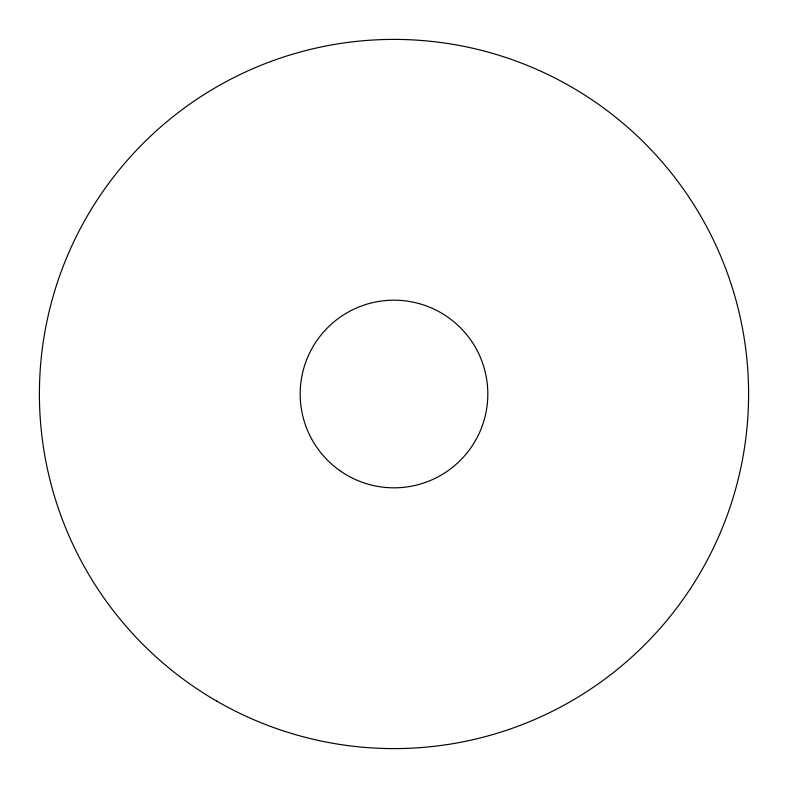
<?xml version="1.0" encoding="UTF-8"?>
<svg xmlns="http://www.w3.org/2000/svg" width="788" height="788" viewBox="0 0 788 788"><rect width="100%" height="100%" fill="white"/><g stroke="black" fill="none" stroke-linecap="round" stroke-linejoin="round"><path stroke-width="1.18" d="M339.855 470.623A93.821 93.821 0 0 0 487.427 402.589A93.821 93.821 0 0 0 354.718 308.798A93.821 93.821 0 0 0 339.855 470.623M216.7 701.093A354.6 354.6 0 0 0 748.6 394A354.6 354.6 0 0 0 216.7 86.907A354.6 354.6 0 0 0 216.7 701.093"/></g></svg>
